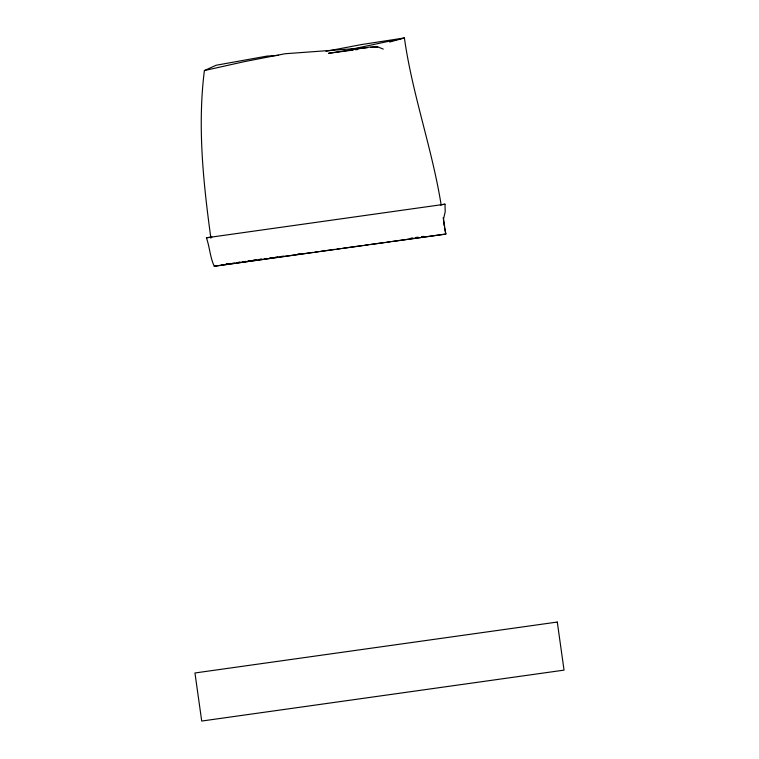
<?xml version="1.0" encoding="UTF-8"?>
<svg xmlns="http://www.w3.org/2000/svg" width="759" height="759" viewBox="0 0 759 759"><rect width="100%" height="100%" fill="white"/><g stroke="black" fill="none" stroke-linecap="round" stroke-linejoin="round"><path stroke-width="1.14" d="M278.581 55.35L266.978 56.1L216.116 65.255L204.38 70.568C197.368 126.506 203.308 182.653 210.879 238.174M389.623 42.039L404.395 37.95C412.365 94.514 432.137 148.555 441.14 204.864M204.38 70.568L244.626 61.583L284.995 53.756L367.299 47.722M349.159 49.733L404.395 37.95L361.36 44.591L326.019 51.308M264.379 259.198L214.256 266.229C210.034 257.254 209.74 247.13 206.41 237.804L211.922 237.017M206.41 237.804L444.992 204.209L445.21 211.742L443.503 219.104L444.119 225.613M440.343 204.864L444.992 204.209M223.668 264.54L221.486 264.853L223.829 264.521M225.85 264.227L229.133 263.771M240.043 262.216L236.77 262.68L240.205 262.216M242.225 261.912L245.508 261.447M247.69 261.134L250.963 260.669M253.145 260.365L256.419 259.901M258.61 259.587L261.883 259.123M226.163 264.189L229.673 263.696M232.017 263.373L234.351 263.041M242.538 261.893L246.049 261.4M248.392 261.068L250.726 260.745M253.07 260.413L256.58 259.92M258.914 259.587L261.257 259.265M264.768 258.772L267.102 258.439M269.445 258.107L272.955 257.614M275.375 257.216L277.709 256.893M281.143 256.466L283.477 256.134M297.519 254.161L299.852 253.838M410.666 238.241L412.849 237.928M415.733 237.491L418.076 237.169M421.587 236.694L423.769 236.381M214.256 266.229L445.837 234.066L443.209 217.71M265.46 259.037L312.755 252.424M315.07 252.102L318.533 251.627M320.848 251.314L334.719 249.398M337.034 249.085L340.497 248.601M342.812 248.288L362.47 245.574M364.785 245.261L368.267 244.778M370.582 244.464L384.471 242.548M386.796 242.225L390.268 241.751M392.583 241.428L445.837 234.066L444.451 227.747M353.134 50.085L328.562 53.291L370.591 46.963L377.716 46.868L383.276 49.098M355.478 49.771L357.821 49.468M373.03 47.485L377.716 46.868L370.772 47.438M557.286 622.048L194.959 672.977L201.714 721.05L564.041 670.131L557.286 622.048"/></g></svg>
